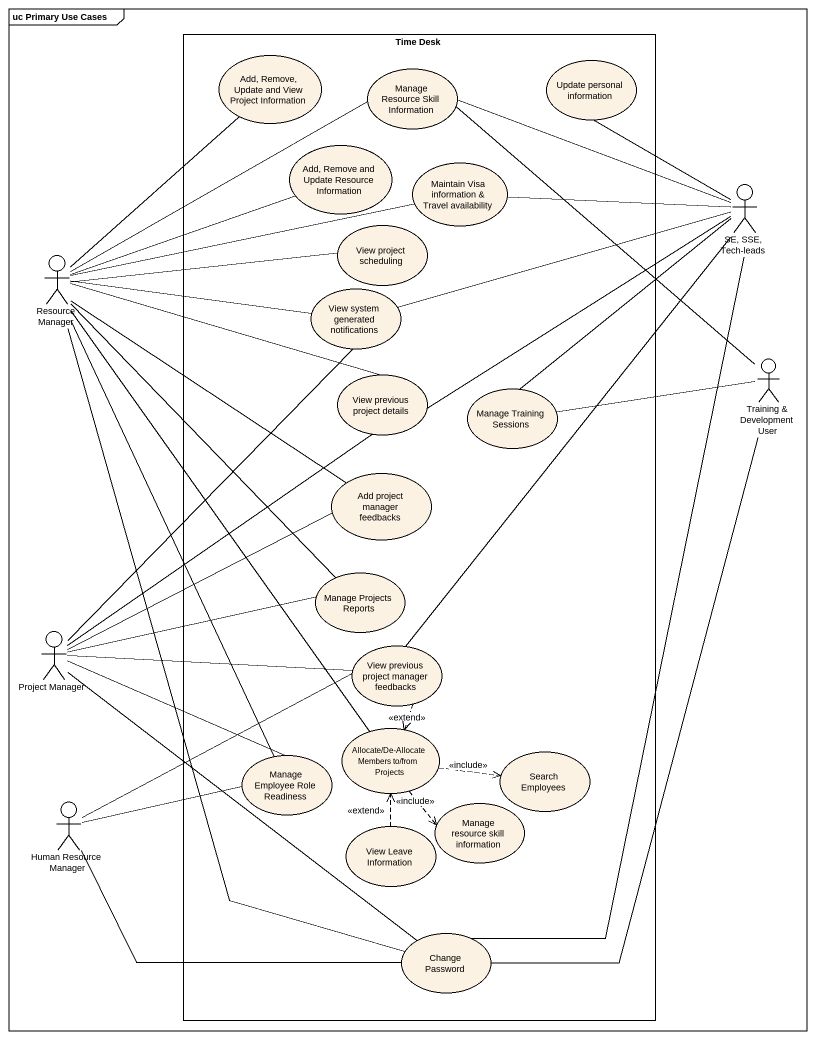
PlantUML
@startuml
mainframe uc Primary Use Cases
rectangle "Time Desk" as Time_Desk {
  usecase "Add, Remove, Update and View Project Information" as Add_Remove_Update_and_View
  usecase "Manage Resource Skill Information" as Manage_Resource_Skill
  usecase "Update personal information" as Update_personal_information
  usecase "Add, Remove and Update Resource Information" as Add_Remove_and_Update
  usecase "Maintain Visa information & Travel availability" as Maintain_Visa_information
  usecase "View project scheduling" as View_project_scheduling
  usecase "View system generated notifications" as View_system_generated
  usecase "View previous project details" as View_previous_project
  usecase "Manage Training Sessions" as Manage_Training_Sessions
  usecase "Add project manager feedbacks" as Add_project_manager
  usecase "Manage Projects Reports" as Manage_Projects_Reports
  usecase "View previous project manager feedbacks" as View_previous_project_2
  usecase "Allocate/De-Allocate Members to/from Projects" as Allocate_De_Allocate
  usecase "Manage Employee Role Readiness" as Manage_Employee_Role
  usecase "Search Employees" as Search_Employees
  usecase "Manage resource skill information" as Manage_resource_skill
  usecase "View Leave Information" as View_Leave_Information
  usecase "Change Password" as Change_Password
}
actor "SE, SSE, Tech-leads" as SE_SSE_Tech_leads
actor "Resource Manager" as Resource_Manager
actor "Training & Development User" as Training_Development_User
actor "Project Manager" as Project_Manager
actor "Human Resource Manager" as Human_Resource_Manager
SE_SSE_Tech_leads -left- Manage_Resource_Skill
SE_SSE_Tech_leads -up- Update_personal_information
SE_SSE_Tech_leads -left- Maintain_Visa_information
SE_SSE_Tech_leads -- Manage_Training_Sessions
Resource_Manager -up- Add_Remove_Update_and_View
Resource_Manager -right- Manage_Resource_Skill
Resource_Manager -right- Add_Remove_and_Update
Resource_Manager -right- Maintain_Visa_information
Resource_Manager -right- View_project_scheduling
Resource_Manager -right- View_system_generated
Resource_Manager -right- View_previous_project
Resource_Manager -- Add_project_manager
Resource_Manager -- Manage_Projects_Reports
Resource_Manager -- Allocate_De_Allocate
Resource_Manager -- Manage_Employee_Role
Resource_Manager -- Change_Password
View_system_generated -right- SE_SSE_Tech_leads
View_system_generated -- Project_Manager
Training_Development_User -up- Manage_Resource_Skill
Training_Development_User -left- Manage_Training_Sessions
Training_Development_User -- Change_Password
View_previous_project -right- SE_SSE_Tech_leads
Project_Manager -up- View_previous_project
Project_Manager -right- Add_project_manager
Project_Manager -right- Manage_Projects_Reports
Project_Manager -right- Manage_Employee_Role
Project_Manager -- Change_Password
View_previous_project_2 -up- SE_SSE_Tech_leads
View_previous_project_2 -left- Project_Manager
View_previous_project_2 ..> Allocate_De_Allocate : <<extend>>
View_previous_project_2 -left- Human_Resource_Manager
Allocate_De_Allocate .right.> Search_Employees : <<include>>
Allocate_De_Allocate ..> Manage_resource_skill : <<include>>
Human_Resource_Manager -right- Manage_Employee_Role
Human_Resource_Manager -right- Change_Password
View_Leave_Information .up.> Allocate_De_Allocate : <<extend>>
Change_Password -up- SE_SSE_Tech_leads
@enduml
